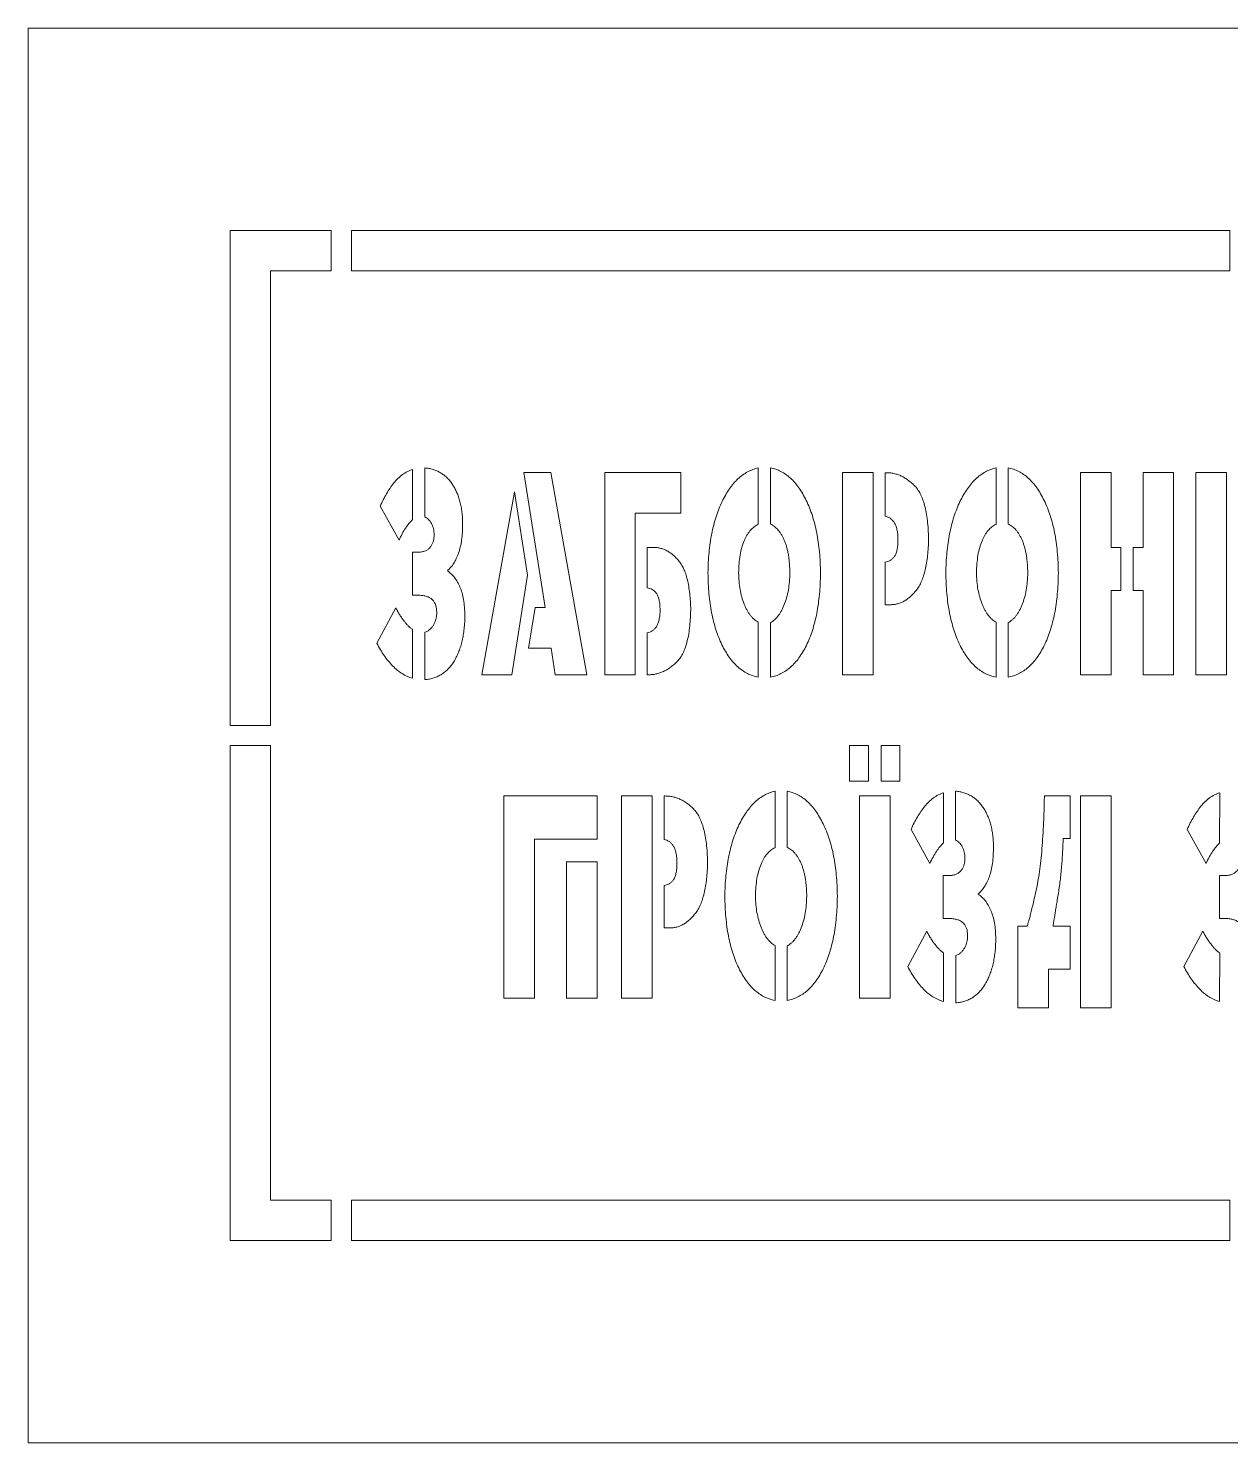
# Model space of a CAD drawing. Header units: millimetres. Extents: x -50 to 550, y -50 to 300.
# Drawn here: x -50 to 247.7, y -50 to 300 of the extents above; entities that cross this region are included whole.
import ezdxf

# ---------------------------------------------------------------- set-up
doc = ezdxf.new("R2010")
doc.units = ezdxf.units.MM

msp = doc.modelspace()

# ---------------------------------------------------------------- linework, layer by layer
at = {"color": 7, "linetype": 'Continuous', "lineweight": 15}
for p, q in [((-50, 300), (550, 300)), ((-50, -50), (-50, 300)), ((0, 250), (25, 250)), ((0, 250), (0, 127.5)), ((25, 250), (25, 240)), ((30, 250), (30, 240)), ((30, 250), (247.5, 250)), ((247.5, 250), (247.5, 240)), ((10, 240), (10, 127.5)), ((10, 240), (25, 240)), ((30, 240), (247.5, 240)), ((45.17, 178.46), (45.17, 190.84)), ((48.15, 191.22), (48.15, 179.12)), ((72.72, 190.04), (77.96, 156.65)), ((79.4, 190.04), (72.72, 190.04)), ((88.33, 140.04), (79.4, 190.04)), ((92.75, 190.04), (92.75, 140.04)), ((111.55, 190.04), (92.75, 190.04)), ((111.55, 179.98), (111.55, 190.04)), ((130.73, 177.23), (130.73, 191.23)), ((133.74, 191.22), (133.74, 177.3)), ((151.64, 190.04), (151.64, 140.04)), ((159.21, 190.04), (151.64, 190.04)), ((159.21, 140.04), (159.21, 190.04)), ((162.14, 190.03), (162.14, 179.25)), ((189.62, 177.23), (189.63, 191.23)), ((192.63, 191.22), (192.63, 177.3)), ((218.11, 190.04), (210.53, 190.04)), ((210.53, 190.04), (210.53, 140.04)), ((218.11, 171.56), (218.11, 190.04)), ((226.04, 190.04), (226.04, 171.56)), ((233.6, 190.04), (226.04, 190.04)), ((233.6, 140.04), (233.6, 190.04)), ((246.66, 190.04), (239.09, 190.04)), ((239.09, 190.04), (239.09, 140.04)), ((246.66, 140.04), (246.66, 190.04)), ((70.37, 185.33), (62.31, 140.04)), ((73.65, 164.69), (70.37, 185.33)), ((37.14, 181.75), (41.8, 173.33)), ((100.31, 179.98), (111.55, 179.98)), ((100.31, 140.04), (100.31, 179.98)), ((104.34, 171.55), (103.24, 171.55)), ((103.24, 171.55), (103.24, 161.51)), ((165.34, 173.42), (165.34, 173.43)), ((220.56, 171.56), (218.11, 171.56)), ((220.56, 160.9), (220.56, 171.56)), ((226.04, 171.56), (223.56, 171.56)), ((223.56, 171.56), (223.56, 160.9)), ((45.11, 170.37), (45.11, 159.71)), ((46.69, 170.36), (45.11, 170.37)), ((69.75, 140.04), (73.65, 164.69)), ((138.57, 165.23), (138.58, 165.24)), ((162.14, 167.92), (162.14, 157.37)), ((197.47, 165.23), (197.48, 165.24)), ((45.11, 159.71), (46.73, 159.71)), ((218.11, 160.9), (220.56, 160.9)), ((218.11, 140.04), (218.11, 160.9)), ((223.56, 160.9), (226.04, 160.9)), ((226.04, 160.9), (226.04, 140.04)), ((41, 156.62), (36.32, 147.86)), ((75.51, 156.65), (73.86, 146.59)), ((77.96, 156.65), (75.51, 156.65)), ((106.44, 156.11), (106.45, 156.12)), ((162.14, 157.37), (163.24, 157.37)), ((45.17, 139.16), (45.17, 151.21)), ((48.2, 150.56), (48.21, 138.84)), ((130.73, 139.43), (130.73, 153.05)), ((133.74, 152.92), (133.74, 139.44)), ((189.62, 139.43), (189.63, 153.05)), ((192.63, 152.92), (192.63, 139.44)), ((103.24, 150.41), (103.24, 140.04)), ((73.86, 146.59), (79.47, 146.59)), ((79.47, 146.59), (80.47, 140.04)), ((62.31, 140.04), (69.75, 140.04)), ((80.47, 140.04), (88.33, 140.04)), ((92.75, 140.04), (100.31, 140.04)), ((151.64, 140.04), (159.21, 140.04)), ((210.53, 140.04), (218.11, 140.04)), ((226.04, 140.04), (233.6, 140.04)), ((239.09, 140.04), (246.66, 140.04)), ((0, 127.5), (10, 127.5)), ((0, 122.5), (10, 122.5)), ((0, 122.5), (0, 0)), ((10, 122.5), (10, 10)), ((158.07, 122.5), (153.38, 122.5)), ((153.38, 122.5), (153.38, 113.74)), ((158.07, 113.74), (158.07, 122.5)), ((165.8, 122.5), (161.15, 122.5)), ((161.15, 122.5), (161.15, 113.74)), ((165.8, 113.74), (165.8, 122.5)), ((153.38, 113.74), (158.07, 113.74)), ((161.15, 113.74), (165.8, 113.74)), ((67.77, 110.04), (67.77, 60.04)), ((90.86, 110.04), (67.77, 110.04)), ((90.86, 99.38), (90.86, 110.04)), ((104.48, 110.04), (96.92, 110.04)), ((96.92, 110.04), (96.92, 60.04)), ((104.48, 60.04), (104.48, 110.04)), ((107.42, 110.03), (107.42, 99.25)), ((134.9, 97.23), (134.91, 111.23)), ((137.91, 111.22), (137.91, 97.3)), ((163.41, 110.04), (155.79, 110.04)), ((155.79, 110.04), (155.79, 60.04)), ((163.41, 60.04), (163.41, 110.04)), ((176.61, 98.46), (176.62, 110.84)), ((179.59, 111.22), (179.59, 99.12)), ((207.97, 110.04), (201.6, 110.04)), ((207.97, 99.52), (207.97, 110.04)), ((218.1, 110.04), (210.54, 110.04)), ((210.54, 110.04), (210.54, 57.65)), ((218.1, 57.65), (218.1, 110.04)), ((244.99, 98.46), (245, 110.84)), ((168.58, 101.75), (173.24, 93.33)), ((236.96, 101.75), (241.62, 93.33)), ((75.33, 60.04), (75.33, 99.38)), ((75.33, 99.38), (90.86, 99.38)), ((206.24, 99.52), (207.97, 99.52)), ((83.24, 93.7), (83.24, 60.04)), ((90.86, 93.7), (83.24, 93.7)), ((90.86, 60.04), (90.86, 93.7)), ((110.61, 93.42), (110.62, 93.43)), ((107.42, 87.92), (107.42, 77.37)), ((178.14, 90.36), (176.56, 90.37)), ((176.56, 90.37), (176.56, 79.71)), ((246.51, 90.36), (244.94, 90.37)), ((244.94, 90.37), (244.94, 79.71)), ((142.74, 85.23), (142.75, 85.24)), ((107.42, 77.37), (108.52, 77.37)), ((176.56, 79.71), (178.18, 79.71)), ((197.29, 77.85), (195.04, 77.85)), ((195.04, 77.85), (195.04, 57.65)), ((207.97, 77.85), (203.76, 77.85)), ((207.97, 67.19), (207.97, 77.85)), ((244.94, 79.71), (246.56, 79.71)), ((172.45, 76.62), (167.76, 67.86)), ((240.82, 76.62), (236.14, 67.86)), ((134.9, 59.43), (134.91, 73.05)), ((137.91, 72.92), (137.91, 59.44)), ((176.61, 59.16), (176.62, 71.21)), ((179.65, 70.56), (179.65, 58.84)), ((244.99, 59.16), (245, 71.21)), ((202.6, 57.65), (202.6, 67.19)), ((202.6, 67.19), (207.97, 67.19)), ((67.77, 60.04), (75.33, 60.04)), ((83.24, 60.04), (90.86, 60.04)), ((96.92, 60.04), (104.48, 60.04)), ((155.79, 60.04), (163.41, 60.04)), ((195.04, 57.65), (202.6, 57.65)), ((210.54, 57.65), (218.1, 57.65)), ((10, 10), (25, 10)), ((25, 0), (25, 10)), ((30, 0), (30, 10)), ((30, 10), (247.5, 10)), ((247.5, 0), (247.5, 10)), ((0, 0), (25, 0)), ((30, 0), (247.5, 0)), ((-50, -50), (550, -50))]:
    msp.add_line(p, q, dxfattribs=at)
for points, knots in [([(45.17, 190.84), (44.73, 190.67), (43.84, 190.33), (42.62, 189.57), (41.49, 188.63), (40.49, 187.49), (39.56, 186.22), (38.69, 184.83), (37.86, 183.34), (37.38, 182.29), (37.14, 181.75)], [0, 0, 0, 0, 0.113747, 0.227146, 0.343589, 0.464989, 0.590827, 0.722155, 0.858276, 1, 1, 1, 1]), ([(57.55, 177.41), (57.55, 177.9), (57.53, 178.86), (57.39, 180.26), (57.19, 181.58), (56.91, 182.84), (56.56, 184.03), (56.12, 185.14), (55.61, 186.18), (55.02, 187.15), (54.38, 188.03), (53.67, 188.82), (52.88, 189.48), (52.05, 190.05), (51.16, 190.51), (50.21, 190.86), (49.2, 191.11), (48.5, 191.18), (48.15, 191.22)], [0, 0, 0, 0, 0.079642, 0.155543, 0.227938, 0.297612, 0.363916, 0.428846, 0.491258, 0.552518, 0.61197, 0.668669, 0.723697, 0.778058, 0.831912, 0.886104, 0.94207, 1, 1, 1, 1]), ([(130.73, 191.23), (130.28, 191.1), (129.37, 190.85), (128.07, 190.25), (126.84, 189.47), (125.68, 188.52), (124.6, 187.37), (123.59, 186.04), (122.64, 184.53), (121.76, 182.86), (120.98, 181.03), (120.27, 179.1), (119.69, 177.05), (119.19, 174.9), (118.82, 172.63), (118.54, 170.26), (118.35, 167.78), (118.32, 166.09), (118.3, 165.23)], [0, 0, 0, 0, 0.046186, 0.092075, 0.138569, 0.187139, 0.238062, 0.292213, 0.349866, 0.411433, 0.476058, 0.542943, 0.611876, 0.683568, 0.758114, 0.835482, 0.916173, 1, 1, 1, 1]), ([(146.16, 165.23), (146.14, 166.12), (146.1, 167.86), (145.92, 170.41), (145.63, 172.83), (145.26, 175.14), (144.76, 177.33), (144.17, 179.39), (143.47, 181.33), (142.68, 183.14), (141.8, 184.8), (140.85, 186.28), (139.84, 187.58), (138.75, 188.69), (137.6, 189.62), (136.37, 190.35), (135.09, 190.91), (134.19, 191.12), (133.74, 191.22)], [0, 0, 0, 0, 0.086297, 0.16883, 0.248098, 0.32361, 0.39597, 0.46536, 0.532044, 0.596319, 0.657169, 0.713887, 0.76716, 0.817064, 0.864494, 0.910216, 0.955084, 1, 1, 1, 1]), ([(172.93, 173.68), (172.9, 174.47), (172.85, 175.99), (172.65, 178.15), (172.37, 180.12), (171.99, 181.88), (171.5, 183.43), (170.92, 184.78), (170.25, 185.93), (169.45, 186.86), (168.6, 187.63), (167.74, 188.3), (166.86, 188.85), (165.96, 189.32), (165.03, 189.65), (164.09, 189.9), (163.12, 190.03), (162.47, 190.03), (162.14, 190.03)], [0, 0, 0, 0, 0.107175, 0.205796, 0.295282, 0.376488, 0.449947, 0.515651, 0.575585, 0.630317, 0.681928, 0.730917, 0.777702, 0.823514, 0.867526, 0.911491, 0.955729, 1, 1, 1, 1]), ([(189.63, 191.23), (189.17, 191.1), (188.26, 190.85), (186.97, 190.25), (185.74, 189.47), (184.58, 188.52), (183.5, 187.37), (182.48, 186.04), (181.54, 184.53), (180.65, 182.86), (179.87, 181.03), (179.17, 179.1), (178.59, 177.05), (178.09, 174.9), (177.72, 172.63), (177.44, 170.26), (177.25, 167.78), (177.21, 166.09), (177.2, 165.23)], [0, 0, 0, 0, 0.0461864, 0.0920753, 0.1385693, 0.1871386, 0.2380624, 0.2922127, 0.3498659, 0.4114334, 0.476058, 0.5429427, 0.6118761, 0.6835684, 0.758114, 0.8354823, 0.9161735, 1, 1, 1, 1]), ([(205.06, 165.23), (205.04, 166.12), (204.99, 167.86), (204.82, 170.41), (204.53, 172.83), (204.16, 175.14), (203.66, 177.33), (203.07, 179.39), (202.37, 181.33), (201.57, 183.14), (200.7, 184.8), (199.74, 186.28), (198.73, 187.58), (197.65, 188.69), (196.49, 189.62), (195.27, 190.35), (193.99, 190.91), (193.08, 191.12), (192.63, 191.22)], [0, 0, 0, 0, 0.086297, 0.16883, 0.248098, 0.32361, 0.39597, 0.46536, 0.532044, 0.596319, 0.657169, 0.713887, 0.76716, 0.817064, 0.864494, 0.910216, 0.955084, 1, 1, 1, 1]), ([(48.15, 179.12), (48.32, 179.03), (48.65, 178.85), (49.1, 178.46), (49.51, 178), (49.85, 177.44), (50.13, 176.82), (50.33, 176.13), (50.45, 175.4), (50.47, 174.9), (50.48, 174.64)], [0, 0, 0, 0, 0.1071563, 0.2165324, 0.3306524, 0.4540487, 0.5825541, 0.7160192, 0.8544433, 1, 1, 1, 1]), ([(162.14, 179.25), (162.36, 179.2), (162.81, 179.09), (163.42, 178.77), (163.97, 178.3), (164.45, 177.69), (164.85, 176.9), (165.13, 175.92), (165.3, 174.74), (165.32, 173.88), (165.34, 173.42)], [0, 0, 0, 0, 0.094293, 0.186667, 0.28407, 0.389053, 0.507242, 0.646459, 0.809926, 1, 1, 1, 1]), ([(41.8, 173.33), (42.05, 173.86), (42.54, 174.89), (43.37, 176.27), (44.21, 177.48), (44.86, 178.14), (45.17, 178.46)], [0, 0, 0, 0, 0.287974, 0.549838, 0.786452, 1, 1, 1, 1]), ([(53.78, 165.76), (54.07, 166.04), (54.65, 166.61), (55.4, 167.63), (56.02, 168.82), (56.58, 170.16), (57.02, 171.69), (57.33, 173.42), (57.51, 175.34), (57.54, 176.7), (57.55, 177.41)], [0, 0, 0, 0, 0.094665, 0.194062, 0.299949, 0.414352, 0.539099, 0.67748, 0.831279, 1, 1, 1, 1]), ([(125.89, 165.23), (125.91, 166), (125.95, 167.48), (126.22, 169.58), (126.62, 171.46), (127.11, 172.89), (127.58, 173.9), (127.94, 174.58), (128.35, 175.18), (128.76, 175.74), (129.22, 176.21), (129.69, 176.62), (130.18, 176.97), (130.55, 177.15), (130.73, 177.23)], [0, 0, 0, 0, 0.1703976, 0.3253505, 0.4674047, 0.5967857, 0.6572874, 0.7134936, 0.7669897, 0.8179232, 0.865499, 0.9117339, 0.9561018, 1, 1, 1, 1]), ([(133.74, 177.3), (133.91, 177.22), (134.26, 177.05), (134.75, 176.73), (135.21, 176.34), (135.65, 175.88), (136.07, 175.34), (136.47, 174.74), (136.84, 174.07), (137.19, 173.33), (137.5, 172.53), (137.78, 171.67), (138.01, 170.74), (138.21, 169.75), (138.37, 168.71), (138.47, 167.6), (138.55, 166.44), (138.56, 165.64), (138.57, 165.23)], [0, 0, 0, 0, 0.0418443, 0.0842385, 0.1287961, 0.1751262, 0.2246807, 0.2772932, 0.3334957, 0.3930215, 0.4561241, 0.5228035, 0.5931395, 0.6662061, 0.7435056, 0.8251182, 0.9105875, 1, 1, 1, 1]), ([(184.79, 165.23), (184.81, 166), (184.85, 167.48), (185.11, 169.58), (185.52, 171.46), (186.01, 172.89), (186.48, 173.9), (186.84, 174.58), (187.25, 175.18), (187.66, 175.74), (188.11, 176.21), (188.59, 176.62), (189.08, 176.97), (189.44, 177.15), (189.62, 177.23)], [0, 0, 0, 0, 0.1703976, 0.3253505, 0.4674047, 0.5967857, 0.6572874, 0.7134936, 0.7669897, 0.8179232, 0.865499, 0.9117339, 0.9561018, 1, 1, 1, 1]), ([(192.63, 177.3), (192.81, 177.22), (193.15, 177.05), (193.64, 176.73), (194.11, 176.34), (194.55, 175.88), (194.97, 175.34), (195.37, 174.74), (195.74, 174.07), (196.08, 173.33), (196.4, 172.53), (196.68, 171.67), (196.91, 170.74), (197.1, 169.75), (197.26, 168.71), (197.37, 167.6), (197.45, 166.44), (197.46, 165.64), (197.47, 165.23)], [0, 0, 0, 0, 0.041844, 0.084239, 0.128796, 0.175126, 0.224681, 0.277293, 0.333496, 0.393022, 0.456124, 0.522804, 0.593139, 0.666206, 0.743506, 0.825118, 0.910588, 1, 1, 1, 1]), ([(50.48, 174.64), (50.48, 174.34), (50.46, 173.77), (50.27, 172.96), (49.97, 172.22), (49.55, 171.57), (49, 171.04), (48.33, 170.66), (47.55, 170.41), (46.99, 170.37), (46.69, 170.36)], [0, 0, 0, 0, 0.137553, 0.266551, 0.387046, 0.506085, 0.622588, 0.739092, 0.863399, 1, 1, 1, 1]), ([(114.03, 156.05), (114.01, 156.76), (113.97, 158.13), (113.8, 160.09), (113.55, 161.88), (113.22, 163.5), (112.81, 164.96), (112.31, 166.24), (111.71, 167.36), (111.04, 168.31), (110.29, 169.09), (109.54, 169.8), (108.74, 170.36), (107.92, 170.84), (107.06, 171.18), (106.18, 171.43), (105.27, 171.55), (104.65, 171.55), (104.34, 171.55)], [0, 0, 0, 0, 0.1039933, 0.1996342, 0.2876151, 0.3682431, 0.4414814, 0.5083027, 0.5696153, 0.6255302, 0.678187, 0.7279714, 0.7754462, 0.8213733, 0.865949, 0.9102049, 0.954614, 1, 1, 1, 1]), ([(165.34, 173.43), (165.33, 172.96), (165.3, 172.09), (165.13, 170.91), (164.86, 169.95), (164.45, 169.21), (163.94, 168.68), (163.41, 168.27), (162.79, 168), (162.36, 167.95), (162.14, 167.92)], [0, 0, 0, 0, 0.198716, 0.366621, 0.505834, 0.620896, 0.721593, 0.814888, 0.906417, 1, 1, 1, 1]), ([(163.24, 157.37), (163.55, 157.37), (164.17, 157.37), (165.08, 157.53), (165.96, 157.8), (166.82, 158.2), (167.64, 158.72), (168.43, 159.35), (169.19, 160.11), (169.93, 160.98), (170.61, 162.01), (171.21, 163.19), (171.7, 164.54), (172.12, 166.05), (172.45, 167.73), (172.7, 169.57), (172.86, 171.57), (172.91, 172.96), (172.93, 173.68)], [0, 0, 0, 0, 0.043951, 0.087276, 0.130628, 0.174797, 0.22053, 0.268501, 0.318673, 0.372785, 0.430355, 0.492635, 0.560411, 0.634507, 0.714971, 0.8026, 0.897681, 1, 1, 1, 1]), ([(58.1, 154.68), (58.08, 155.37), (58.04, 156.69), (57.83, 158.57), (57.45, 160.23), (56.94, 161.7), (56.3, 162.96), (55.57, 164.08), (54.74, 165.02), (54.1, 165.52), (53.78, 165.76)], [0, 0, 0, 0, 0.168335, 0.320239, 0.457984, 0.582012, 0.696002, 0.80267, 0.90306, 1, 1, 1, 1]), ([(118.3, 165.23), (118.32, 164.35), (118.35, 162.62), (118.53, 160.09), (118.79, 157.68), (119.18, 155.4), (119.66, 153.23), (120.25, 151.2), (120.92, 149.27), (121.71, 147.49), (122.58, 145.85), (123.52, 144.39), (124.54, 143.1), (125.63, 142), (126.8, 141.07), (128.03, 140.33), (129.35, 139.77), (130.27, 139.54), (130.73, 139.43)], [0, 0, 0, 0, 0.086074, 0.16868, 0.247336, 0.322593, 0.394623, 0.463371, 0.529583, 0.593196, 0.653646, 0.709948, 0.762987, 0.813331, 0.861213, 0.907819, 0.953846, 1, 1, 1, 1]), ([(130.73, 153.05), (130.55, 153.15), (130.19, 153.35), (129.7, 153.76), (129.22, 154.22), (128.78, 154.75), (128.35, 155.34), (127.97, 156.02), (127.59, 156.75), (127.13, 157.83), (126.63, 159.29), (126.22, 161.16), (125.96, 163.15), (125.91, 164.53), (125.89, 165.23)], [0, 0, 0, 0, 0.04526, 0.091407, 0.140145, 0.190035, 0.243819, 0.300701, 0.360519, 0.424407, 0.558417, 0.69831, 0.844913, 1, 1, 1, 1]), ([(138.58, 165.24), (138.55, 164.51), (138.5, 163.1), (138.24, 161.06), (137.82, 159.15), (137.33, 157.68), (136.86, 156.59), (136.49, 155.85), (136.09, 155.19), (135.67, 154.59), (135.23, 154.06), (134.75, 153.62), (134.26, 153.23), (133.91, 153.02), (133.74, 152.92)], [0, 0, 0, 0, 0.158076, 0.307327, 0.448037, 0.582072, 0.645362, 0.705222, 0.761335, 0.814224, 0.863646, 0.910991, 0.956289, 1, 1, 1, 1]), ([(133.74, 139.44), (134.19, 139.54), (135.1, 139.73), (136.39, 140.28), (137.62, 141), (138.77, 141.9), (139.86, 142.98), (140.88, 144.25), (141.82, 145.7), (142.71, 147.32), (143.49, 149.1), (144.19, 151.02), (144.77, 153.07), (145.27, 155.25), (145.65, 157.56), (145.92, 160), (146.11, 162.57), (146.14, 164.33), (146.16, 165.23)], [0, 0, 0, 0, 0.045199, 0.090393, 0.135974, 0.183441, 0.232883, 0.285403, 0.341568, 0.401575, 0.464855, 0.531213, 0.600191, 0.672814, 0.748602, 0.828425, 0.912186, 1, 1, 1, 1]), ([(177.2, 165.23), (177.22, 164.35), (177.25, 162.62), (177.43, 160.09), (177.69, 157.68), (178.08, 155.4), (178.55, 153.23), (179.15, 151.2), (179.82, 149.27), (180.61, 147.49), (181.48, 145.85), (182.42, 144.39), (183.44, 143.1), (184.53, 142), (185.69, 141.07), (186.93, 140.33), (188.24, 139.77), (189.16, 139.54), (189.62, 139.43)], [0, 0, 0, 0, 0.086074, 0.16868, 0.247336, 0.322593, 0.394623, 0.463371, 0.529583, 0.593196, 0.653646, 0.709948, 0.762987, 0.813331, 0.861213, 0.907819, 0.953846, 1, 1, 1, 1]), ([(189.63, 153.05), (189.45, 153.15), (189.09, 153.35), (188.59, 153.76), (188.12, 154.22), (187.68, 154.75), (187.25, 155.34), (186.87, 156.02), (186.49, 156.75), (186.03, 157.83), (185.53, 159.29), (185.12, 161.16), (184.85, 163.15), (184.81, 164.53), (184.79, 165.23)], [0, 0, 0, 0, 0.04526, 0.091407, 0.140145, 0.190035, 0.243819, 0.300701, 0.360519, 0.424407, 0.558417, 0.69831, 0.844913, 1, 1, 1, 1]), ([(197.48, 165.24), (197.45, 164.51), (197.4, 163.1), (197.14, 161.06), (196.71, 159.15), (196.22, 157.68), (195.76, 156.59), (195.39, 155.85), (194.98, 155.19), (194.57, 154.59), (194.13, 154.06), (193.65, 153.62), (193.16, 153.23), (192.81, 153.02), (192.63, 152.92)], [0, 0, 0, 0, 0.158076, 0.307327, 0.448037, 0.582072, 0.645362, 0.705222, 0.761335, 0.814224, 0.863646, 0.910991, 0.956289, 1, 1, 1, 1]), ([(192.63, 139.44), (193.09, 139.54), (194, 139.73), (195.29, 140.28), (196.51, 141), (197.67, 141.9), (198.76, 142.98), (199.77, 144.25), (200.72, 145.7), (201.6, 147.32), (202.39, 149.1), (203.09, 151.02), (203.67, 153.07), (204.16, 155.25), (204.54, 157.56), (204.82, 160), (205.01, 162.57), (205.04, 164.33), (205.06, 165.23)], [0, 0, 0, 0, 0.045199, 0.090393, 0.135974, 0.183441, 0.232883, 0.285403, 0.341568, 0.401575, 0.464855, 0.531213, 0.600191, 0.672814, 0.748602, 0.828425, 0.912186, 1, 1, 1, 1]), ([(103.24, 161.51), (103.46, 161.47), (103.9, 161.4), (104.5, 161.13), (105.05, 160.73), (105.55, 160.2), (105.96, 159.48), (106.23, 158.54), (106.4, 157.4), (106.43, 156.56), (106.44, 156.11)], [0, 0, 0, 0, 0.095885, 0.189662, 0.283917, 0.386504, 0.501396, 0.639376, 0.805124, 1, 1, 1, 1]), ([(46.73, 159.71), (47.08, 159.69), (47.73, 159.66), (48.64, 159.45), (49.42, 159.13), (50.06, 158.64), (50.56, 158.03), (50.9, 157.28), (51.11, 156.41), (51.13, 155.78), (51.14, 155.45)], [0, 0, 0, 0, 0.147663, 0.278733, 0.397914, 0.508106, 0.617848, 0.732739, 0.858626, 1, 1, 1, 1]), ([(45.17, 151.21), (44.99, 151.34), (44.6, 151.62), (44.07, 152.13), (43.54, 152.7), (43.01, 153.34), (42.5, 154.06), (41.98, 154.84), (41.48, 155.7), (41.16, 156.3), (41, 156.62)], [0, 0, 0, 0, 0.0997101, 0.2067874, 0.3195939, 0.4386217, 0.5672692, 0.7029347, 0.8470761, 1, 1, 1, 1]), ([(51.14, 155.45), (51.13, 155.16), (51.11, 154.6), (50.94, 153.79), (50.69, 153.03), (50.35, 152.33), (49.93, 151.72), (49.42, 151.21), (48.85, 150.81), (48.42, 150.64), (48.2, 150.56)], [0, 0, 0, 0, 0.142659, 0.276855, 0.407556, 0.535576, 0.658726, 0.773464, 0.886835, 1, 1, 1, 1]), ([(48.21, 138.84), (48.59, 138.88), (49.35, 138.94), (50.44, 139.22), (51.46, 139.62), (52.42, 140.15), (53.3, 140.8), (54.11, 141.58), (54.87, 142.48), (55.53, 143.51), (56.13, 144.63), (56.65, 145.84), (57.09, 147.12), (57.45, 148.48), (57.74, 149.92), (57.94, 151.44), (58.08, 153.03), (58.09, 154.12), (58.1, 154.68)], [0, 0, 0, 0, 0.056074, 0.110011, 0.162868, 0.215358, 0.267958, 0.322197, 0.378568, 0.437872, 0.499831, 0.563268, 0.628604, 0.696772, 0.767634, 0.841828, 0.919223, 1, 1, 1, 1]), ([(106.45, 156.12), (106.43, 155.67), (106.4, 154.83), (106.23, 153.68), (105.95, 152.71), (105.56, 151.93), (105.07, 151.33), (104.52, 150.89), (103.91, 150.55), (103.47, 150.46), (103.24, 150.41)], [0, 0, 0, 0, 0.188695, 0.350582, 0.489248, 0.607929, 0.71336, 0.810462, 0.904727, 1, 1, 1, 1]), ([(103.24, 140.04), (103.57, 140.04), (104.22, 140.03), (105.19, 140.16), (106.14, 140.39), (107.06, 140.75), (107.96, 141.18), (108.85, 141.73), (109.7, 142.39), (110.55, 143.14), (111.35, 144.05), (112.03, 145.18), (112.6, 146.51), (113.09, 148.03), (113.48, 149.75), (113.76, 151.67), (113.95, 153.79), (114, 155.28), (114.03, 156.05)], [0, 0, 0, 0, 0.044803, 0.089573, 0.134018, 0.178764, 0.224806, 0.271988, 0.321369, 0.37309, 0.427902, 0.487536, 0.553331, 0.626546, 0.707165, 0.795729, 0.893533, 1, 1, 1, 1]), ([(36.32, 147.86), (36.6, 147.32), (37.16, 146.25), (38.12, 144.78), (39.13, 143.43), (40.19, 142.23), (41.31, 141.17), (42.52, 140.31), (43.81, 139.62), (44.71, 139.31), (45.17, 139.16)], [0, 0, 0, 0, 0.144712, 0.281984, 0.41337, 0.539029, 0.659377, 0.77503, 0.887998, 1, 1, 1, 1]), ([(118.2, 93.68), (118.18, 94.47), (118.13, 95.99), (117.93, 98.15), (117.65, 100.12), (117.26, 101.88), (116.77, 103.43), (116.2, 104.78), (115.53, 105.93), (114.72, 106.86), (113.88, 107.63), (113.02, 108.3), (112.13, 108.85), (111.24, 109.32), (110.31, 109.65), (109.37, 109.9), (108.4, 110.03), (107.74, 110.03), (107.42, 110.03)], [0, 0, 0, 0, 0.107175, 0.205796, 0.295282, 0.376488, 0.449947, 0.515651, 0.575585, 0.630317, 0.681928, 0.730917, 0.777702, 0.823514, 0.867526, 0.911491, 0.955729, 1, 1, 1, 1]), ([(134.91, 111.23), (134.45, 111.1), (133.54, 110.85), (132.24, 110.25), (131.02, 109.47), (129.86, 108.52), (128.77, 107.37), (127.76, 106.04), (126.81, 104.53), (125.93, 102.86), (125.15, 101.03), (124.45, 99.1), (123.87, 97.05), (123.37, 94.9), (122.99, 92.63), (122.72, 90.26), (122.52, 87.78), (122.49, 86.09), (122.47, 85.23)], [0, 0, 0, 0, 0.046186, 0.092075, 0.138569, 0.187139, 0.238062, 0.292213, 0.349866, 0.411433, 0.476058, 0.542943, 0.611876, 0.683568, 0.758114, 0.835482, 0.916173, 1, 1, 1, 1]), ([(150.33, 85.23), (150.31, 86.12), (150.27, 87.86), (150.1, 90.41), (149.81, 92.83), (149.43, 95.14), (148.94, 97.33), (148.34, 99.39), (147.64, 101.33), (146.85, 103.14), (145.97, 104.8), (145.02, 106.28), (144.01, 107.58), (142.92, 108.69), (141.77, 109.62), (140.55, 110.35), (139.26, 110.91), (138.36, 111.12), (137.91, 111.22)], [0, 0, 0, 0, 0.0862973, 0.1688304, 0.2480985, 0.3236104, 0.3959698, 0.4653597, 0.5320437, 0.596319, 0.6571691, 0.7138872, 0.7671602, 0.8170639, 0.8644941, 0.9102165, 0.9550844, 1, 1, 1, 1]), ([(176.62, 110.84), (176.18, 110.67), (175.29, 110.33), (174.07, 109.57), (172.94, 108.63), (171.93, 107.49), (171, 106.22), (170.13, 104.83), (169.31, 103.34), (168.83, 102.29), (168.58, 101.75)], [0, 0, 0, 0, 0.113747, 0.227146, 0.343589, 0.464989, 0.590827, 0.722155, 0.858276, 1, 1, 1, 1]), ([(189, 97.41), (188.99, 97.9), (188.97, 98.86), (188.84, 100.26), (188.63, 101.58), (188.36, 102.84), (188, 104.03), (187.57, 105.14), (187.05, 106.18), (186.47, 107.15), (185.82, 108.03), (185.11, 108.82), (184.33, 109.48), (183.5, 110.05), (182.61, 110.51), (181.65, 110.86), (180.65, 111.11), (179.95, 111.18), (179.59, 111.22)], [0, 0, 0, 0, 0.079642, 0.155543, 0.227938, 0.297612, 0.363916, 0.428846, 0.491258, 0.552518, 0.61197, 0.668669, 0.723697, 0.778058, 0.831912, 0.886104, 0.94207, 1, 1, 1, 1]), ([(201.6, 110.04), (201.57, 108.76), (201.52, 106.3), (201.38, 102.71), (201.18, 99.37), (200.95, 96.26), (200.65, 93.39), (200.31, 90.74), (199.91, 88.34), (199.46, 86.17), (199.01, 84.26), (198.62, 82.59), (198.28, 81.17), (197.98, 80.02), (197.75, 79.11), (197.54, 78.47), (197.43, 78.05), (197.32, 77.89), (197.29, 77.85)], [0, 0, 0, 0, 0.117126, 0.227161, 0.329863, 0.425253, 0.513972, 0.595481, 0.670179, 0.738119, 0.798804, 0.851313, 0.89599, 0.932563, 0.961243, 0.982115, 0.994851, 1, 1, 1, 1]), ([(245, 110.84), (244.55, 110.67), (243.66, 110.33), (242.44, 109.57), (241.31, 108.63), (240.31, 107.49), (239.38, 106.22), (238.51, 104.83), (237.68, 103.34), (237.2, 102.29), (236.96, 101.75)], [0, 0, 0, 0, 0.113747, 0.2271459, 0.3435888, 0.4649894, 0.5908268, 0.722155, 0.8582765, 1, 1, 1, 1]), ([(107.42, 99.25), (107.64, 99.2), (108.08, 99.09), (108.7, 98.77), (109.24, 98.3), (109.73, 97.69), (110.13, 96.9), (110.4, 95.92), (110.58, 94.74), (110.6, 93.88), (110.61, 93.42)], [0, 0, 0, 0, 0.0942926, 0.1866667, 0.2840705, 0.3890527, 0.5072422, 0.6464595, 0.809926, 1, 1, 1, 1]), ([(173.24, 93.33), (173.5, 93.86), (173.98, 94.89), (174.82, 96.27), (175.66, 97.48), (176.3, 98.14), (176.61, 98.46)], [0, 0, 0, 0, 0.2879744, 0.5498383, 0.7864518, 1, 1, 1, 1]), ([(179.59, 99.12), (179.76, 99.03), (180.1, 98.85), (180.55, 98.46), (180.96, 98), (181.29, 97.44), (181.57, 96.82), (181.78, 96.13), (181.9, 95.4), (181.92, 94.9), (181.93, 94.64)], [0, 0, 0, 0, 0.107156, 0.216532, 0.330652, 0.454049, 0.582554, 0.716019, 0.854443, 1, 1, 1, 1]), ([(203.76, 77.85), (203.76, 77.92), (203.78, 78.13), (203.86, 78.54), (203.94, 79.16), (204.08, 79.97), (204.25, 80.99), (204.44, 82.2), (204.67, 83.61), (205.04, 85.77), (205.46, 88.64), (205.85, 92.19), (206.11, 95.83), (206.2, 98.28), (206.24, 99.52)], [0, 0, 0, 0, 0.009858, 0.029281, 0.057751, 0.095334, 0.142452, 0.198615, 0.264314, 0.339128, 0.499448, 0.662928, 0.82969, 1, 1, 1, 1]), ([(241.62, 93.33), (241.87, 93.86), (242.36, 94.89), (243.19, 96.27), (244.03, 97.48), (244.68, 98.14), (244.99, 98.46)], [0, 0, 0, 0, 0.2879744, 0.5498383, 0.7864518, 1, 1, 1, 1]), ([(130.07, 85.23), (130.09, 86), (130.13, 87.48), (130.39, 89.58), (130.8, 91.46), (131.29, 92.89), (131.76, 93.9), (132.11, 94.58), (132.52, 95.18), (132.93, 95.74), (133.39, 96.21), (133.86, 96.62), (134.36, 96.97), (134.72, 97.15), (134.9, 97.23)], [0, 0, 0, 0, 0.1703976, 0.3253505, 0.4674047, 0.5967857, 0.6572874, 0.7134936, 0.7669897, 0.8179232, 0.865499, 0.9117339, 0.9561018, 1, 1, 1, 1]), ([(137.91, 97.3), (138.08, 97.22), (138.43, 97.05), (138.92, 96.73), (139.38, 96.34), (139.83, 95.88), (140.24, 95.34), (140.65, 94.74), (141.01, 94.07), (141.36, 93.33), (141.68, 92.53), (141.96, 91.67), (142.18, 90.74), (142.38, 89.75), (142.54, 88.71), (142.65, 87.6), (142.73, 86.44), (142.74, 85.64), (142.74, 85.23)], [0, 0, 0, 0, 0.041844, 0.084239, 0.128796, 0.175126, 0.224681, 0.277293, 0.333496, 0.393022, 0.456124, 0.522804, 0.593139, 0.666206, 0.743506, 0.825118, 0.910588, 1, 1, 1, 1]), ([(181.93, 94.64), (181.92, 94.34), (181.91, 93.77), (181.71, 92.96), (181.41, 92.22), (181, 91.57), (180.45, 91.04), (179.77, 90.66), (178.99, 90.41), (178.43, 90.37), (178.14, 90.36)], [0, 0, 0, 0, 0.137553, 0.266551, 0.387046, 0.506085, 0.622588, 0.739092, 0.863399, 1, 1, 1, 1]), ([(185.23, 85.76), (185.51, 86.04), (186.09, 86.61), (186.84, 87.63), (187.47, 88.82), (188.03, 90.16), (188.46, 91.69), (188.77, 93.42), (188.95, 95.34), (188.98, 96.7), (189, 97.41)], [0, 0, 0, 0, 0.094665, 0.194062, 0.299949, 0.414352, 0.539099, 0.67748, 0.831279, 1, 1, 1, 1]), ([(250.31, 94.64), (250.3, 94.34), (250.28, 93.77), (250.09, 92.96), (249.79, 92.22), (249.37, 91.57), (248.83, 91.04), (248.15, 90.66), (247.37, 90.41), (246.81, 90.37), (246.51, 90.36)], [0, 0, 0, 0, 0.137553, 0.266551, 0.387046, 0.506085, 0.622588, 0.739092, 0.863399, 1, 1, 1, 1]), ([(110.62, 93.43), (110.6, 92.96), (110.58, 92.09), (110.41, 90.91), (110.13, 89.95), (109.73, 89.21), (109.22, 88.68), (108.68, 88.27), (108.07, 88), (107.64, 87.95), (107.42, 87.92)], [0, 0, 0, 0, 0.198716, 0.366621, 0.505834, 0.620896, 0.721593, 0.814888, 0.906417, 1, 1, 1, 1]), ([(108.52, 77.37), (108.83, 77.37), (109.44, 77.37), (110.36, 77.53), (111.24, 77.8), (112.09, 78.2), (112.92, 78.72), (113.71, 79.35), (114.47, 80.11), (115.21, 80.98), (115.88, 82.01), (116.48, 83.19), (116.98, 84.54), (117.39, 86.05), (117.73, 87.73), (117.97, 89.57), (118.14, 91.57), (118.18, 92.96), (118.2, 93.68)], [0, 0, 0, 0, 0.043951, 0.087276, 0.130628, 0.174797, 0.22053, 0.268501, 0.318673, 0.372785, 0.430355, 0.492635, 0.560411, 0.634507, 0.714971, 0.8026, 0.897681, 1, 1, 1, 1]), ([(122.47, 85.23), (122.49, 84.35), (122.52, 82.62), (122.71, 80.09), (122.97, 77.68), (123.35, 75.4), (123.83, 73.23), (124.42, 71.2), (125.09, 69.27), (125.89, 67.49), (126.75, 65.85), (127.69, 64.39), (128.71, 63.1), (129.8, 62), (130.97, 61.07), (132.21, 60.33), (133.52, 59.77), (134.44, 59.54), (134.9, 59.43)], [0, 0, 0, 0, 0.086074, 0.16868, 0.247336, 0.322593, 0.394623, 0.463371, 0.529583, 0.593196, 0.653646, 0.709948, 0.762987, 0.813331, 0.861213, 0.907819, 0.953846, 1, 1, 1, 1]), ([(134.91, 73.05), (134.73, 73.15), (134.36, 73.35), (133.87, 73.76), (133.4, 74.22), (132.96, 74.75), (132.52, 75.34), (132.14, 76.02), (131.76, 76.75), (131.3, 77.83), (130.81, 79.29), (130.4, 81.16), (130.13, 83.15), (130.09, 84.53), (130.07, 85.23)], [0, 0, 0, 0, 0.0452597, 0.0914065, 0.1401447, 0.1900349, 0.2438194, 0.3007009, 0.3605194, 0.4244071, 0.5584173, 0.6983101, 0.8449126, 1, 1, 1, 1]), ([(142.75, 85.24), (142.73, 84.51), (142.67, 83.1), (142.42, 81.06), (141.99, 79.15), (141.5, 77.68), (141.03, 76.59), (140.66, 75.85), (140.26, 75.19), (139.84, 74.59), (139.41, 74.06), (138.93, 73.62), (138.43, 73.23), (138.08, 73.02), (137.91, 72.92)], [0, 0, 0, 0, 0.1580763, 0.3073275, 0.4480366, 0.5820725, 0.6453616, 0.7052218, 0.7613347, 0.8142235, 0.8636463, 0.9109911, 0.9562888, 1, 1, 1, 1]), ([(137.91, 59.44), (138.36, 59.54), (139.27, 59.73), (140.56, 60.28), (141.79, 61), (142.95, 61.9), (144.03, 62.98), (145.05, 64.25), (146, 65.7), (146.88, 67.32), (147.66, 69.1), (148.36, 71.02), (148.95, 73.07), (149.44, 75.25), (149.82, 77.56), (150.09, 80), (150.29, 82.57), (150.32, 84.33), (150.33, 85.23)], [0, 0, 0, 0, 0.045199, 0.090393, 0.135974, 0.183441, 0.232883, 0.285403, 0.341568, 0.401575, 0.464855, 0.531213, 0.600191, 0.672814, 0.748602, 0.828425, 0.912186, 1, 1, 1, 1]), ([(189.55, 74.68), (189.53, 75.37), (189.49, 76.69), (189.28, 78.57), (188.89, 80.23), (188.39, 81.7), (187.74, 82.96), (187.02, 84.08), (186.18, 85.02), (185.54, 85.52), (185.23, 85.76)], [0, 0, 0, 0, 0.168335, 0.320239, 0.457984, 0.582012, 0.696002, 0.80267, 0.90306, 1, 1, 1, 1]), ([(178.18, 79.71), (178.52, 79.69), (179.17, 79.66), (180.09, 79.45), (180.87, 79.13), (181.5, 78.64), (182, 78.03), (182.35, 77.28), (182.55, 76.41), (182.57, 75.78), (182.58, 75.45)], [0, 0, 0, 0, 0.147663, 0.278733, 0.397914, 0.508106, 0.617848, 0.732739, 0.858626, 1, 1, 1, 1]), ([(246.56, 79.71), (246.9, 79.69), (247.55, 79.66), (248.46, 79.45), (249.24, 79.13), (249.88, 78.64), (250.38, 78.03), (250.72, 77.28), (250.93, 76.41), (250.95, 75.78), (250.96, 75.45)], [0, 0, 0, 0, 0.147663, 0.278733, 0.397914, 0.508106, 0.617848, 0.732739, 0.858626, 1, 1, 1, 1]), ([(176.62, 71.21), (176.43, 71.34), (176.05, 71.62), (175.52, 72.13), (174.98, 72.7), (174.46, 73.34), (173.94, 74.06), (173.43, 74.84), (172.92, 75.7), (172.61, 76.3), (172.45, 76.62)], [0, 0, 0, 0, 0.09971, 0.206787, 0.319594, 0.438622, 0.567269, 0.702935, 0.847076, 1, 1, 1, 1]), ([(182.58, 75.45), (182.57, 75.16), (182.55, 74.6), (182.38, 73.79), (182.14, 73.03), (181.79, 72.33), (181.37, 71.72), (180.86, 71.21), (180.3, 70.81), (179.86, 70.64), (179.65, 70.56)], [0, 0, 0, 0, 0.142659, 0.276855, 0.407556, 0.535576, 0.658726, 0.773464, 0.886835, 1, 1, 1, 1]), ([(179.65, 58.84), (180.04, 58.88), (180.79, 58.94), (181.88, 59.22), (182.91, 59.62), (183.86, 60.15), (184.75, 60.8), (185.56, 61.58), (186.31, 62.48), (186.97, 63.51), (187.58, 64.63), (188.1, 65.84), (188.54, 67.12), (188.9, 68.48), (189.19, 69.92), (189.39, 71.44), (189.52, 73.03), (189.54, 74.12), (189.55, 74.68)], [0, 0, 0, 0, 0.056074, 0.110011, 0.162868, 0.215358, 0.267958, 0.322197, 0.378568, 0.437872, 0.499831, 0.563268, 0.628604, 0.696772, 0.767634, 0.841828, 0.919223, 1, 1, 1, 1]), ([(245, 71.21), (244.81, 71.34), (244.42, 71.62), (243.89, 72.13), (243.36, 72.7), (242.83, 73.34), (242.32, 74.06), (241.8, 74.84), (241.3, 75.7), (240.99, 76.3), (240.82, 76.62)], [0, 0, 0, 0, 0.09971, 0.206787, 0.319594, 0.438622, 0.567269, 0.702935, 0.847076, 1, 1, 1, 1]), ([(167.76, 67.86), (168.05, 67.32), (168.61, 66.25), (169.57, 64.78), (170.57, 63.43), (171.63, 62.23), (172.76, 61.17), (173.97, 60.31), (175.25, 59.62), (176.16, 59.31), (176.61, 59.16)], [0, 0, 0, 0, 0.144712, 0.281984, 0.41337, 0.539029, 0.659377, 0.77503, 0.887998, 1, 1, 1, 1]), ([(236.14, 67.86), (236.42, 67.32), (236.98, 66.25), (237.94, 64.78), (238.95, 63.43), (240.01, 62.23), (241.13, 61.17), (242.34, 60.31), (243.63, 59.62), (244.53, 59.31), (244.99, 59.16)], [0, 0, 0, 0, 0.144712, 0.281984, 0.41337, 0.539029, 0.659377, 0.77503, 0.887998, 1, 1, 1, 1])]:
    msp.add_open_spline(points, degree=3, knots=knots, dxfattribs=at)

doc.saveas('drawing.dxf')
